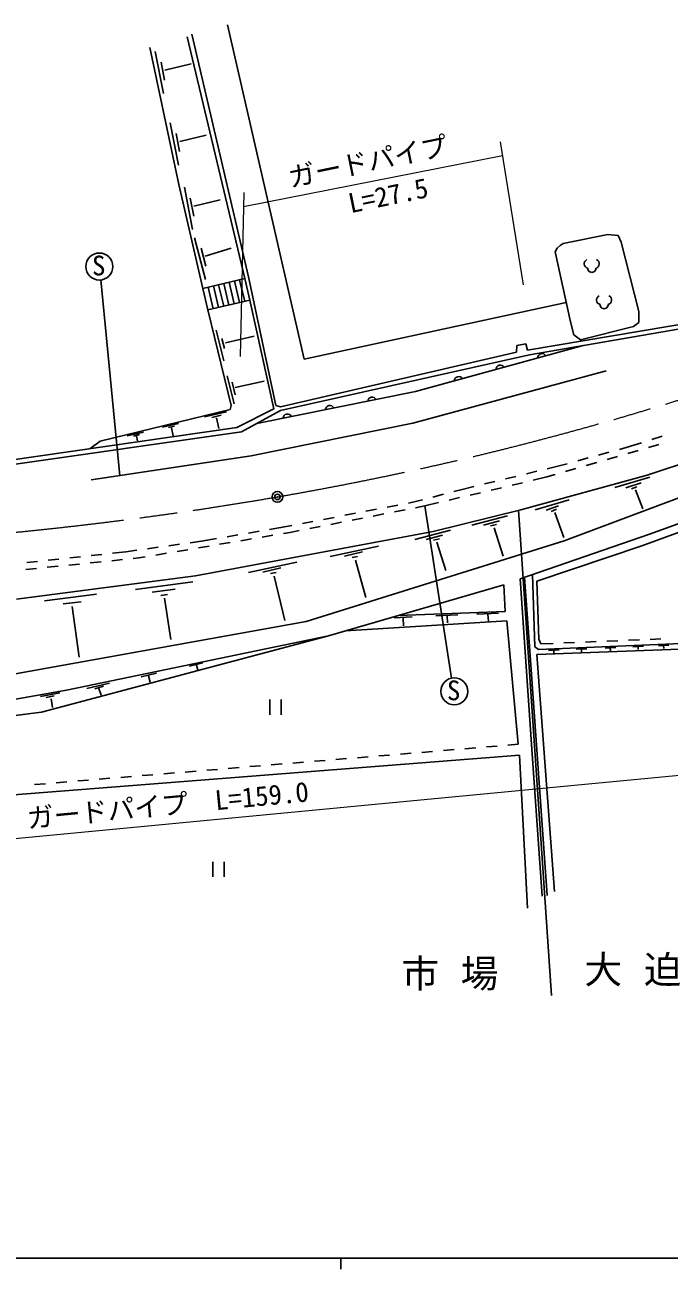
# Model space of a CAD drawing. Units: millimetres, scale not verified. Extents: x 40000 to 680000, y 20000 to 380000.
# Drawn here: x 238719 to 298405, y 204000 to 319251 of the extents above; entities that cross this region are included whole.
import ezdxf
from ezdxf.enums import TextEntityAlignment as Align

# ---------------------------------------------------------------- set-up
doc = ezdxf.new("R2010")
doc.units = ezdxf.units.MM
doc.header["$LTSCALE"] = 1000
doc.header["$PDMODE"] = 32
doc.header["$PDSIZE"] = 500
doc.linetypes.add('CHAIN', pattern=[18.5, 12, -1.5, 3.5, -1.5])
for name, color, linetype, lineweight in [('M-BGD', 7, 'Continuous', 25), ('M-BMK', 2, 'CHAIN', 13), ('M-BMK-SRVR', 3, 'Continuous', 25), ('M-STR-HTXT', 7, 'Continuous', 13), ('M-TTL-BAND', 7, 'Continuous', 25)]:
    doc.layers.add(name, color=color, linetype=linetype, lineweight=lineweight)
doc.layers.add('M-BMK-HTXT', color=7, linetype='Continuous')
doc.styles.add('ＭＳ ゴシック', font='')
doc.styles.get('ＭＳ ゴシック').set_extended_font_data('MS Gothic')

msp = doc.modelspace()

# ---------------------------------------------------------------- linework, layer by layer
at = {"layer": 'M-BGD'}
for p, q in [((264588, 288297), (257489, 319251)), ((253740, 318155), (259104, 295756)), ((259427, 295900), (254179, 318383)), ((250301, 317158), (252967, 304470)), ((250798, 316791), (251559, 312882)), ((251336, 315796), (251664, 314122)), ((251676, 315047), (254110, 315632)), ((252187, 310180), (252948, 306272)), ((252725, 309186), (253053, 307512)), ((253065, 308437), (255499, 309022)), ((252967, 304470), (255209, 294845)), ((253494, 304208), (254254, 300300)), ((254032, 303213), (254360, 301540)), ((254371, 302465), (256805, 303050)), ((288596, 298987), (292721, 299829)), ((292721, 299829), (293669, 299741)), ((293669, 299741), (293950, 299127)), ((254436, 299520), (255448, 295669)), ((255038, 298562), (255473, 296913)), ((255425, 297837), (257816, 298578)), ((287859, 298232), (288042, 298565)), ((288042, 298565), (288315, 298811)), ((288315, 298811), (288596, 298987)), ((293950, 299127), (295600, 292703)), ((289263, 291737), (287859, 298232)), ((247501, 277494), (245762, 295628)), ((255209, 294845), (259104, 295756)), ((256183, 295073), (256651, 293072)), ((256670, 295187), (257138, 293186)), ((257156, 295301), (257625, 293299)), ((257643, 295414), (258111, 293413)), ((258130, 295528), (258598, 293527)), ((258617, 295642), (259085, 293641)), ((259104, 295756), (259572, 293755)), ((261977, 283982), (259427, 295900)), ((255209, 294845), (255677, 292844)), ((255696, 294959), (256164, 292958)), ((255677, 292844), (259572, 293755)), ((255677, 292844), (257827, 283991)), ((259572, 293755), (261780, 283674)), ((288872, 293549), (264588, 288297)), ((302697, 292076), (285299, 289124)), ((285469, 288689), (303177, 291760)), ((289579, 290544), (289263, 291737)), ((295600, 291685), (295108, 291316)), ((295600, 292703), (295600, 291685)), ((256439, 290974), (257164, 288119)), ((290194, 290070), (289579, 290544)), ((295108, 291316), (290194, 290070)), ((256977, 290202), (257223, 289266)), ((257305, 289793), (259961, 290413)), ((284281, 289563), (284263, 288931)), ((285123, 289703), (284281, 289563)), ((285299, 289124), (285123, 289703)), ((284263, 288931), (262386, 283865)), ((262386, 283527), (285469, 288689)), ((274656, 282361), (292587, 287219)), ((257445, 286732), (258101, 284135)), ((257937, 286147), (258194, 284989)), ((258206, 285668), (260897, 286253)), ((257734, 283628), (245693, 280698)), ((257827, 283991), (257734, 283628)), ((261780, 283674), (258366, 281968)), ((258786, 281570), (262386, 283527)), ((262386, 283865), (261977, 283982)), ((255348, 282944), (257413, 283406)), ((256029, 282881), (256903, 283094)), ((256482, 282845), (256679, 281877)), ((258366, 281968), (236940, 278859)), ((236970, 278435), (258786, 281570)), ((248207, 281190), (249715, 281528)), ((248779, 281169), (249346, 281299)), ((251454, 281980), (252963, 282318)), ((252026, 281959), (252593, 282089)), ((252307, 281938), (252458, 281200)), ((259687, 279320), (274656, 282361)), ((310933, 282340), (296379, 277542)), ((245693, 280698), (244733, 279990)), ((249059, 281148), (249148, 280715)), ((294424, 280094), (293795, 279923)), ((295846, 280547), (294424, 280094)), ((296496, 280106), (297457, 280383)), ((297752, 281154), (296799, 280851)), ((244868, 277100), (259687, 279320)), ((288688, 271451), (310914, 279835)), ((290900, 279133), (289936, 278870)), ((292830, 279660), (291865, 279397)), ((292653, 278994), (293614, 279272)), ((294575, 279550), (295535, 279828)), ((286150, 277905), (285179, 277670)), ((288342, 278436), (287122, 278140)), ((288971, 278607), (288342, 278436)), ((288811, 277883), (289771, 278161)), ((290732, 278439), (291693, 278717)), ((282263, 276964), (281291, 276728)), ((284207, 277434), (283235, 277199)), ((283852, 276615), (284825, 276846)), ((296379, 277542), (284656, 274345)), ((285798, 277078), (287078, 277382)), ((287078, 277382), (287850, 277606)), ((293371, 276413), (296619, 277352)), ((294472, 276403), (295804, 276842)), ((277490, 275772), (276523, 275517)), ((278015, 275226), (278988, 275458)), ((279100, 276198), (278457, 276028)), ((280319, 276493), (279100, 276198)), ((279961, 275689), (280934, 275921)), ((281907, 276152), (282879, 276384)), ((294402, 276377), (294472, 276403)), ((294931, 276269), (295415, 276467)), ((295281, 276186), (295969, 274409)), ((271299, 274394), (270317, 274204)), ((273263, 274773), (272281, 274584)), ((272957, 274140), (273938, 274332)), ((274913, 275092), (274245, 274963)), ((275556, 275262), (274913, 275092)), ((274919, 274525), (275762, 274690)), ((275762, 274690), (277042, 274995)), ((275762, 274690), (278255, 258743)), ((284656, 274345), (276551, 272313)), ((285993, 274326), (289146, 275243)), ((287010, 274311), (288157, 274698)), ((287469, 274182), (287970, 274383)), ((307614, 275306), (295876, 270985)), ((302908, 274375), (296588, 272086)), ((265408, 273257), (264426, 273067)), ((267371, 273636), (266390, 273446)), ((267069, 272985), (268050, 273177)), ((269335, 274015), (268353, 273825)), ((269032, 273370), (270013, 273562)), ((270994, 273755), (271975, 273947)), ((283444, 273771), (280128, 272902)), ((281198, 272902), (282699, 273313)), ((287507, 229341), (284460, 274296)), ((287827, 274096), (288644, 271774)), ((276551, 272313), (254517, 268214)), ((258438, 272006), (257453, 271837)), ((260410, 272343), (259424, 272175)), ((262775, 272748), (261395, 272512)), ((262681, 272140), (263282, 272242)), ((263444, 272877), (262775, 272748)), ((263282, 272242), (264125, 272407)), ((265106, 272599), (266088, 272792)), ((278152, 272445), (274836, 271575)), ((281867, 272835), (282412, 272969)), ((282183, 272673), (283023, 270026)), ((296588, 272086), (284605, 267935)), ((251077, 270864), (250087, 270723)), ((253057, 271144), (252067, 271004)), ((255087, 271432), (254047, 271285)), ((254793, 270807), (255779, 270973)), ((256467, 271668), (255087, 271432)), ((256765, 271140), (257751, 271307)), ((258737, 271473), (259723, 271640)), ((260709, 271807), (261695, 271973)), ((264776, 263977), (288688, 271451)), ((271467, 270969), (266988, 270002)), ((275906, 271575), (277407, 271986)), ((276575, 271508), (277120, 271642)), ((276891, 271346), (277731, 268699)), ((295876, 270985), (286158, 267728)), ((241875, 269766), (240881, 269658)), ((243864, 269981), (242869, 269874)), ((245852, 270197), (244858, 270089)), ((246767, 269617), (247762, 269719)), ((248057, 270436), (246846, 270305)), ((249097, 270583), (248057, 270436)), ((248757, 269820), (249261, 269872)), ((249261, 269872), (249863, 269973)), ((250849, 270140), (251835, 270307)), ((252821, 270473), (253807, 270640)), ((268326, 270027), (269991, 270434)), ((269038, 269903), (269534, 269999)), ((238809, 268806), (239803, 268907)), ((239887, 269550), (238893, 269443)), ((240798, 269009), (241793, 269110)), ((242788, 269212), (243783, 269313)), ((244778, 269415), (245772, 269516)), ((263918, 269488), (259439, 268521)), ((260777, 268546), (262442, 268952)), ((269348, 269671), (270295, 266207)), ((254517, 268214), (237939, 266042)), ((248957, 266967), (254288, 267676)), ((261489, 268422), (261986, 268518)), ((261799, 268190), (262801, 264074)), ((266843, 262667), (283085, 267391)), ((283085, 267391), (283219, 264902)), ((284605, 267935), (285673, 252163)), ((285428, 262142), (284996, 268071)), ((285747, 268331), (285953, 261645)), ((286158, 267728), (286330, 262359)), ((240529, 265895), (245366, 266511)), ((250504, 266709), (252654, 266988)), ((251307, 266396), (251947, 266482)), ((242256, 265609), (243947, 265824)), ((243087, 265365), (243761, 260678)), ((251651, 266147), (252243, 262306)), ((227144, 257242), (264776, 263977)), ((268409, 263122), (283370, 264064)), ((272939, 264330), (274608, 264413)), ((283219, 264902), (273294, 264543)), ((273761, 264298), (273799, 263585)), ((276805, 264508), (278831, 264591)), ((277844, 264468), (277886, 263869)), ((280576, 264671), (282601, 264754)), ((281614, 264631), (281657, 264032)), ((283370, 264064), (284429, 252611)), ((268165, 263051), (268409, 263122)), ((286312, 261387), (323796, 262946)), ((240248, 255579), (266843, 262667)), ((266843, 262667), (242571, 257620)), ((287096, 238608), (285428, 262142)), ((285953, 261645), (286312, 261387)), ((323819, 262338), (286152, 260919)), ((286330, 262359), (286531, 261915)), ((286531, 261915), (287653, 261961)), ((288652, 262003), (289651, 262044)), ((290650, 262085), (291649, 262127)), ((292649, 262168), (293648, 262209)), ((294647, 262251), (295646, 262292)), ((295034, 261634), (296019, 261689)), ((295522, 261661), (295535, 261379)), ((296645, 262334), (297644, 262375)), ((297407, 261732), (298393, 261788)), ((297895, 261760), (297908, 261478)), ((286152, 260919), (287771, 238986)), ((287234, 261309), (288219, 261365)), ((287722, 261337), (287735, 261055)), ((289799, 261416), (290784, 261471)), ((290286, 261443), (290300, 261161)), ((292469, 261527), (293454, 261582)), ((292957, 261554), (292970, 261272)), ((253985, 259855), (255202, 260160)), ((254614, 259931), (254733, 259523)), ((244474, 257791), (246559, 258271)), ((249502, 258856), (250912, 259202)), ((250182, 258943), (250339, 258357)), ((242571, 257620), (233755, 256058)), ((240155, 257039), (241964, 257376)), ((240697, 256956), (241442, 257102)), ((245192, 257757), (246011, 257995)), ((245583, 257769), (245782, 257154)), ((241149, 256822), (241270, 256019)), ((261424, 256752), (261424, 255352)), ((262474, 255352), (262474, 256752)), ((231980, 254579), (240248, 255579)), ((282477, 252448), (281480, 252365)), ((284429, 252611), (283474, 252531)), ((284551, 251612), (229754, 247299)), ((268525, 251287), (267529, 251204)), ((270518, 251453), (269522, 251370)), ((272511, 251619), (271515, 251536)), ((274505, 251785), (273508, 251702)), ((276498, 251951), (275501, 251868)), ((278491, 252117), (277494, 252034)), ((280484, 252282), (279487, 252200)), ((284551, 251612), (285280, 237422)), ((285673, 252163), (286634, 238559)), ((254573, 250126), (253577, 250043)), ((256567, 250292), (255570, 250209)), ((258560, 250458), (257563, 250375)), ((260553, 250624), (259556, 250541)), ((262546, 250790), (261549, 250707)), ((264539, 250955), (263542, 250872)), ((266532, 251121), (265536, 251038)), ((240622, 248965), (239625, 248882)), ((242615, 249131), (241618, 249048)), ((244608, 249297), (243611, 249214)), ((246601, 249462), (245604, 249380)), ((248594, 249628), (247598, 249545)), ((250587, 249794), (249591, 249711)), ((252580, 249960), (251584, 249877)), ((256128, 241733), (256128, 240333)), ((257178, 240333), (257178, 241733))]:
    msp.add_line(p, q, dxfattribs=at)
msp.add_lwpolyline([(290457, 289554), (274913, 285277), (260203, 282340)], dxfattribs=at)
for centre in [(245616, 296870), (278497, 257516)]:
    msp.add_circle(centre, 1250, dxfattribs=at)
for centre, radius, start, end in [((290958, 297122), 419, 113.44836, 257.2818), ((291520, 297122), 419, 282.7182, 66.55164), ((291239, 296691), 374, 176.52859, 3.47141), ((292099, 293765), 419, 113.44836, 257.2818), ((292661, 293765), 419, 282.7182, 66.55164), ((292380, 293334), 374, 176.52859, 3.47141), ((286632, 288381), 417, 31.64357, 179.12316), ((282775, 287320), 417, 31.64357, 179.12316), ((278918, 286258), 417, 31.64357, 179.12316), ((270893, 284356), 417, 27.55202, 175.03161), ((266970, 283573), 417, 27.55202, 175.03161), ((263048, 282789), 417, 27.55202, 175.03161)]:
    msp.add_arc(centre, radius, start, end, dxfattribs=at)
at = {"layer": 'M-BMK'}
for centre, radius, start, end in [((212590, 562331), 291043, 279.79853, 299.42002), ((205195, 605338), 334681, 262.60233, 279.79299)]:
    msp.add_arc(centre, radius, start, end, dxfattribs=at)
at = {"layer": 'M-BMK-SRVR'}
msp.add_circle((262120, 275533), 500, dxfattribs=at)
msp.add_point((262120, 275533), dxfattribs=at)
at = {"layer": 'M-STR-HTXT'}
for p, q in [((282759, 308425), (284886, 295159)), ((258975, 302415), (282964, 307151)), ((259004, 303717), (258665, 288528)), ((153767, 235850), (324218, 252146))]:
    msp.add_line(p, q, dxfattribs=at)
at = {"layer": 'M-TTL-BAND'}
for p, q in [((40000, 205000), (579000, 205000)), ((268000, 205000), (268000, 204000))]:
    msp.add_line(p, q, dxfattribs=at)

# ---------------------------------------------------------------- texts
at = {"layer": 'M-BGD', "style": 'ＭＳ ゴシック'}
for p in [(244937, 295496), (277819, 256143)]:
    msp.add_text('S', height=1833, dxfattribs=at).set_placement(p, align=Align.BOTTOM_LEFT)
at = {"layer": 'M-BMK-HTXT', "char_height": 2566, "attachment_point": 7, "style": 'ＭＳ ゴシック'}
for s, insert in [('\\T1.57;市場', (273600, 229800)), ('\\T1.57;大迫', (290554, 230187))]:
    msp.add_mtext(s, dxfattribs=dict(at, insert=insert))
at = {"layer": 'M-STR-HTXT', "style": 'ＭＳ ゴシック'}
for s, rotation, p in [('ガードパイプ', 11.666, (263444, 303655)), ('L=27.5', 11.666, (269008, 301265)), ('ガードパイプ  L=159.0', 5.461, (239044, 244292))]:
    msp.add_text(s, height=1833, rotation=rotation, dxfattribs=at).set_placement(p, align=Align.BOTTOM_LEFT)

doc.saveas('drawing.dxf')
